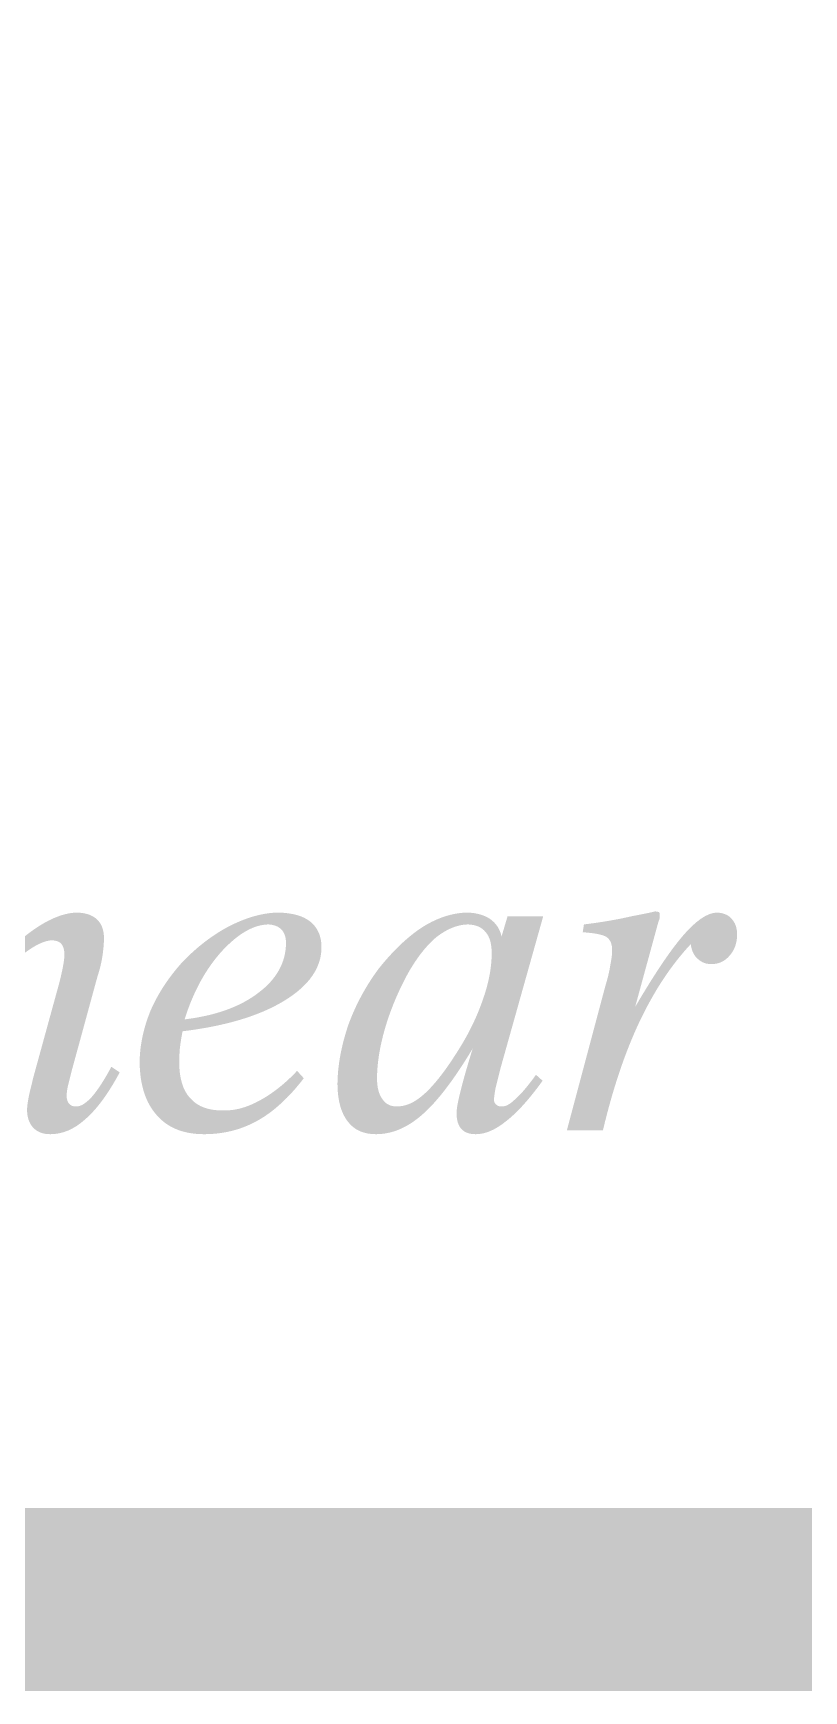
# Model space of a CAD drawing. Header units: millimetres. Extents: x 2300 to 2707, y 6 to 295.
# Drawn here: x 2491.77 to 2497.46, y 6.12 to 18.36 of the extents above; entities that cross this region are included whole.
import ezdxf

# ---------------------------------------------------------------- set-up
doc = ezdxf.new("R2010")
doc.units = ezdxf.units.MM
doc.header["$LTSCALE"] = 10
doc.layers.get('0').update_dxf_attribs({"linetype": 'CONTINUOUS'})

# ---------------------------------------------------------------- blocks, each defined once
blk = doc.blocks.new('PMI')
h = blk.add_hatch(color=4)
edge = h.paths.add_edge_path()
edge.add_spline(control_points=[(51.117, -38.64), (51.134, -38.525), (51.144, -38.417), (51.144, -38.174), (51.104, -38.062), (50.933, -37.9), (50.813, -37.861), (50.656, -37.856)], knot_values=[0, 0, 0, 0, 0.253165, 0.253165, 0.626582, 0.626582, 1, 1, 1, 1], degree=3, periodic=0)
edge.add_spline(control_points=[(50.656, -37.856), (50.377, -37.861), (50.046, -38.01), (49.313, -38.61), (48.923, -39.034), (48.519, -39.593)], knot_values=[0, 0, 0, 0, 0.498368, 0.498368, 1, 1, 1, 1], degree=3, periodic=0)
edge.add_spline(control_points=[(48.519, -39.593), (48.676, -39.086), (48.833, -38.579), (48.99, -38.071)], knot_values=[0, 0, 0, 0, 1, 1, 1, 1], degree=3, periodic=0)
edge.add_spline(control_points=[(48.99, -38.071), (49.009, -38.027), (49.021, -37.995), (49.026, -37.968)], knot_values=[0, 0, 0, 0, 1, 1, 1, 1], degree=3, periodic=0)
edge.add_spline(control_points=[(49.026, -37.968), (49.034, -37.949), (49.039, -37.932), (49.039, -37.892), (49.039, -37.873), (49.031, -37.861)], knot_values=[0, 0, 0, 0, 0.3125, 0.3125, 1, 1, 1, 1], degree=3, periodic=0)
edge.add_spline(control_points=[(49.031, -37.861), (49.021, -37.851), (49.009, -37.846), (48.99, -37.841)], knot_values=[0, 0, 0, 0, 1, 1, 1, 1], degree=3, periodic=0)
edge.add_spline(control_points=[(48.99, -37.841), (48.982, -37.846), (48.931, -37.856), (48.848, -37.868)], knot_values=[0, 0, 0, 0, 1, 1, 1, 1], degree=3, periodic=0)
edge.add_spline(control_points=[(48.848, -37.868), (48.433, -37.968), (48.007, -38.035), (47.576, -38.071)], knot_values=[0, 0, 0, 0, 1, 1, 1, 1], degree=3, periodic=0)
edge.add_spline(control_points=[(47.576, -38.071), (47.567, -38.119), (47.558, -38.166), (47.549, -38.213)], knot_values=[0, 0, 0, 0, 1, 1, 1, 1], degree=3, periodic=0)
edge.add_spline(control_points=[(47.549, -38.213), (47.573, -38.213), (47.598, -38.213), (47.622, -38.213)], knot_values=[0, 0, 0, 0, 1, 1, 1, 1], degree=3, periodic=0)
edge.add_spline(control_points=[(47.622, -38.213), (47.806, -38.218), (47.936, -38.24), (48.007, -38.287)], knot_values=[0, 0, 0, 0, 1, 1, 1, 1], degree=3, periodic=0)
edge.add_spline(control_points=[(48.007, -38.287), (48.078, -38.331), (48.115, -38.402), (48.115, -38.557), (48.105, -38.633), (48.088, -38.721)], knot_values=[0, 0, 0, 0, 0.619048, 0.619048, 1, 1, 1, 1], degree=3, periodic=0)
edge.add_spline(control_points=[(48.088, -38.721), (48.071, -38.816), (48.044, -38.919), (48.007, -39.034)], knot_values=[0, 0, 0, 0, 1, 1, 1, 1], degree=3, periodic=0)
edge.add_spline(control_points=[(48.007, -39.034), (47.737, -39.957), (47.466, -40.88), (47.196, -41.804)], knot_values=[0, 0, 0, 0, 1, 1, 1, 1], degree=3, periodic=0)
edge.add_spline(control_points=[(47.196, -41.804), (47.423, -41.804), (47.65, -41.804), (47.877, -41.804)], knot_values=[0, 0, 0, 0, 1, 1, 1, 1], degree=3, periodic=0)
edge.add_spline(control_points=[(47.877, -41.804), (48.034, -41.203), (48.194, -40.717), (48.536, -39.973), (48.74, -39.631), (49.232, -39.022), (49.46, -38.784), (49.673, -38.613)], knot_values=[0, 0, 0, 0, 0.337317, 0.337317, 0.66655, 0.66655, 1, 1, 1, 1], degree=3, periodic=0)
edge.add_spline(control_points=[(49.673, -38.613), (49.887, -38.449), (50.063, -38.363), (50.203, -38.358)], knot_values=[0, 0, 0, 0, 1, 1, 1, 1], degree=3, periodic=0)
edge.add_spline(control_points=[(50.203, -38.358), (50.279, -38.363), (50.337, -38.385), (50.372, -38.424)], knot_values=[0, 0, 0, 0, 1, 1, 1, 1], degree=3, periodic=0)
edge.add_spline(control_points=[(50.372, -38.424), (50.409, -38.471), (50.426, -38.532), (50.426, -38.682), (50.416, -38.753), (50.382, -38.931), (50.355, -39.054), (50.163, -39.751), (50.014, -40.296), (49.864, -40.84)], knot_values=[0, 0, 0, 0, 0.219979, 0.219979, 0.362669, 0.362669, 0.501637, 0.501637, 1, 1, 1, 1], degree=3, periodic=0)
edge.add_spline(control_points=[(49.864, -40.84), (49.83, -40.983), (49.798, -41.105), (49.779, -41.198)], knot_values=[0, 0, 0, 0, 1, 1, 1, 1], degree=3, periodic=0)
edge.add_spline(control_points=[(49.779, -41.198), (49.762, -41.296), (49.749, -41.372), (49.749, -41.576), (49.789, -41.683), (49.86, -41.759)], knot_values=[0, 0, 0, 0, 0.289157, 0.289157, 1, 1, 1, 1], degree=3, periodic=0)
edge.add_spline(control_points=[(49.86, -41.759), (49.938, -41.84), (50.041, -41.877), (50.389, -41.877), (50.602, -41.791), (50.808, -41.603)], knot_values=[0, 0, 0, 0, 0.373239, 0.373239, 1, 1, 1, 1], degree=3, periodic=0)
edge.add_spline(control_points=[(50.808, -41.603), (51.014, -41.424), (51.225, -41.139), (51.43, -40.755)], knot_values=[0, 0, 0, 0, 1, 1, 1, 1], degree=3, periodic=0)
edge.add_spline(control_points=[(51.43, -40.755), (51.38, -40.721), (51.329, -40.688), (51.278, -40.654)], knot_values=[0, 0, 0, 0, 1, 1, 1, 1], degree=3, periodic=0)
edge.add_spline(control_points=[(51.278, -40.654), (51.144, -40.907), (51.024, -41.085), (50.921, -41.203)], knot_values=[0, 0, 0, 0, 1, 1, 1, 1], degree=3, periodic=0)
edge.add_spline(control_points=[(50.921, -41.203), (50.815, -41.318), (50.722, -41.377), (50.641, -41.372)], knot_values=[0, 0, 0, 0, 1, 1, 1, 1], degree=3, periodic=0)
edge.add_spline(control_points=[(50.641, -41.372), (50.587, -41.377), (50.543, -41.36), (50.511, -41.323)], knot_values=[0, 0, 0, 0, 1, 1, 1, 1], degree=3, periodic=0)
edge.add_spline(control_points=[(50.511, -41.323), (50.484, -41.294), (50.467, -41.242), (50.467, -41.135), (50.475, -41.078), (50.489, -41.005)], knot_values=[0, 0, 0, 0, 0.613636, 0.613636, 1, 1, 1, 1], degree=3, periodic=0)
edge.add_spline(control_points=[(50.489, -41.005), (50.507, -40.938), (50.533, -40.831), (50.57, -40.686)], knot_values=[0, 0, 0, 0, 1, 1, 1, 1], degree=3, periodic=0)
edge.add_spline(control_points=[(50.57, -40.686), (50.722, -40.13), (50.874, -39.574), (51.026, -39.017)], knot_values=[0, 0, 0, 0, 1, 1, 1, 1], degree=3, periodic=0)
edge.add_spline(control_points=[(51.026, -39.017), (51.068, -38.887), (51.1, -38.762), (51.117, -38.64)], knot_values=[0, 0, 0, 0, 1, 1, 1, 1], degree=3, periodic=0)
h = blk.add_hatch(color=4)
edge = h.paths.add_edge_path()
edge.add_spline(control_points=[(52.57, -40.01), (53.357, -39.914), (53.97, -39.729), (54.868, -39.179), (55.091, -38.856), (55.091, -38.287), (55.025, -38.133), (54.891, -38.022)], knot_values=[0, 0, 0, 0, 0.396417, 0.396417, 0.791868, 0.791868, 1, 1, 1, 1], degree=3, periodic=0)
edge.add_spline(control_points=[(54.891, -38.022), (54.756, -37.914), (54.56, -37.861), (54.302, -37.856)], knot_values=[0, 0, 0, 0, 1, 1, 1, 1], degree=3, periodic=0)
edge.add_spline(control_points=[(54.302, -37.856), (54.028, -37.861), (53.741, -37.941), (53.437, -38.093)], knot_values=[0, 0, 0, 0, 1, 1, 1, 1], degree=3, periodic=0)
edge.add_spline(control_points=[(53.437, -38.093), (53.131, -38.25), (52.849, -38.466), (52.585, -38.735)], knot_values=[0, 0, 0, 0, 1, 1, 1, 1], degree=3, periodic=0)
edge.add_spline(control_points=[(52.585, -38.735), (52.332, -39.01), (52.136, -39.304), (51.996, -39.62)], knot_values=[0, 0, 0, 0, 1, 1, 1, 1], degree=3, periodic=0)
edge.add_spline(control_points=[(51.996, -39.62), (51.862, -39.941), (51.796, -40.257), (51.791, -40.566)], knot_values=[0, 0, 0, 0, 1, 1, 1, 1], degree=3, periodic=0)
edge.add_spline(control_points=[(51.791, -40.566), (51.796, -40.983), (51.898, -41.306), (52.104, -41.534)], knot_values=[0, 0, 0, 0, 1, 1, 1, 1], degree=3, periodic=0)
edge.add_spline(control_points=[(52.104, -41.534), (52.31, -41.769), (52.597, -41.877), (53.31, -41.877), (53.632, -41.797), (54.217, -41.473), (54.501, -41.213), (54.77, -40.862)], knot_values=[0, 0, 0, 0, 0.344514, 0.344514, 0.672844, 0.672844, 1, 1, 1, 1], degree=3, periodic=0)
edge.add_spline(control_points=[(54.77, -40.862), (54.73, -40.818), (54.689, -40.773), (54.648, -40.728)], knot_values=[0, 0, 0, 0, 1, 1, 1, 1], degree=3, periodic=0)
edge.add_spline(control_points=[(54.648, -40.728), (54.425, -40.965), (54.195, -41.144), (53.967, -41.267)], knot_values=[0, 0, 0, 0, 1, 1, 1, 1], degree=3, periodic=0)
edge.add_spline(control_points=[(53.967, -41.267), (53.741, -41.392), (53.523, -41.451), (53.315, -41.446)], knot_values=[0, 0, 0, 0, 1, 1, 1, 1], degree=3, periodic=0)
edge.add_spline(control_points=[(53.315, -41.446), (53.045, -41.451), (52.844, -41.377), (52.71, -41.225)], knot_values=[0, 0, 0, 0, 1, 1, 1, 1], degree=3, periodic=0)
edge.add_spline(control_points=[(52.71, -41.225), (52.575, -41.081), (52.509, -40.858), (52.509, -40.497), (52.514, -40.421), (52.521, -40.323)], knot_values=[0, 0, 0, 0, 0.836735, 0.836735, 1, 1, 1, 1], degree=3, periodic=0)
edge.add_spline(control_points=[(52.521, -40.323), (52.531, -40.233), (52.548, -40.125), (52.57, -40.01)], knot_values=[0, 0, 0, 0, 1, 1, 1, 1], degree=3, periodic=0)
edge = h.paths.add_edge_path(flags=16)
edge.add_spline(control_points=[(54.361, -38.16), (54.42, -38.223), (54.447, -38.304), (54.447, -38.757), (54.28, -39.059), (53.95, -39.309)], knot_values=[0, 0, 0, 0, 0.216216, 0.216216, 1, 1, 1, 1], degree=3, periodic=0)
edge.add_spline(control_points=[(53.95, -39.309), (53.616, -39.566), (53.173, -39.725), (52.607, -39.794)], knot_values=[0, 0, 0, 0, 1, 1, 1, 1], degree=3, periodic=0)
edge.add_spline(control_points=[(52.607, -39.794), (52.763, -39.297), (52.989, -38.882), (53.281, -38.559)], knot_values=[0, 0, 0, 0, 1, 1, 1, 1], degree=3, periodic=0)
edge.add_spline(control_points=[(53.281, -38.559), (53.577, -38.238), (53.859, -38.076), (54.128, -38.071)], knot_values=[0, 0, 0, 0, 1, 1, 1, 1], degree=3, periodic=0)
edge.add_spline(control_points=[(54.128, -38.071), (54.226, -38.076), (54.307, -38.106), (54.361, -38.16)], knot_values=[0, 0, 0, 0, 1, 1, 1, 1], degree=3, periodic=0)
h = blk.add_hatch(color=4)
edge = h.paths.add_edge_path()
edge.add_spline(control_points=[(59.113, -37.927), (58.897, -37.927), (58.682, -37.927), (58.466, -37.927)], knot_values=[0, 0, 0, 0, 1, 1, 1, 1], degree=3, periodic=0)
edge.add_spline(control_points=[(58.466, -37.927), (58.43, -38.048), (58.394, -38.17), (58.358, -38.292)], knot_values=[0, 0, 0, 0, 1, 1, 1, 1], degree=3, periodic=0)
edge.add_spline(control_points=[(58.358, -38.292), (58.331, -38.157), (58.26, -38.052), (58.152, -37.973)], knot_values=[0, 0, 0, 0, 1, 1, 1, 1], degree=3, periodic=0)
edge.add_spline(control_points=[(58.152, -37.973), (58.044, -37.9), (57.905, -37.861), (57.736, -37.856)], knot_values=[0, 0, 0, 0, 1, 1, 1, 1], degree=3, periodic=0)
edge.add_spline(control_points=[(57.736, -37.856), (57.466, -37.861), (57.196, -37.949), (56.922, -38.12)], knot_values=[0, 0, 0, 0, 1, 1, 1, 1], degree=3, periodic=0)
edge.add_spline(control_points=[(56.922, -38.12), (56.655, -38.294), (56.39, -38.547), (56.128, -38.875)], knot_values=[0, 0, 0, 0, 1, 1, 1, 1], degree=3, periodic=0)
edge.add_spline(control_points=[(56.128, -38.875), (55.895, -39.189), (55.711, -39.529), (55.577, -39.897)], knot_values=[0, 0, 0, 0, 1, 1, 1, 1], degree=3, periodic=0)
edge.add_spline(control_points=[(55.577, -39.897), (55.452, -40.269), (55.383, -40.63), (55.381, -40.97)], knot_values=[0, 0, 0, 0, 1, 1, 1, 1], degree=3, periodic=0)
edge.add_spline(control_points=[(55.381, -40.97), (55.383, -41.267), (55.447, -41.49), (55.564, -41.642)], knot_values=[0, 0, 0, 0, 1, 1, 1, 1], degree=3, periodic=0)
edge.add_spline(control_points=[(55.564, -41.642), (55.685, -41.804), (55.856, -41.877), (56.366, -41.877), (56.644, -41.763), (57.192, -41.284), (57.498, -40.885), (57.834, -40.323)], knot_values=[0, 0, 0, 0, 0.281404, 0.281404, 0.643209, 0.643209, 1, 1, 1, 1], degree=3, periodic=0)
edge.add_spline(control_points=[(57.834, -40.323), (57.721, -40.691), (57.645, -40.961), (57.606, -41.127)], knot_values=[0, 0, 0, 0, 1, 1, 1, 1], degree=3, periodic=0)
edge.add_spline(control_points=[(57.606, -41.127), (57.564, -41.296), (57.542, -41.419), (57.542, -41.63), (57.574, -41.723), (57.633, -41.786)], knot_values=[0, 0, 0, 0, 0.360465, 0.360465, 1, 1, 1, 1], degree=3, periodic=0)
edge.add_spline(control_points=[(57.633, -41.786), (57.694, -41.85), (57.78, -41.877), (58.064, -41.877), (58.248, -41.799), (58.449, -41.634)], knot_values=[0, 0, 0, 0, 0.396552, 0.396552, 1, 1, 1, 1], degree=3, periodic=0)
edge.add_spline(control_points=[(58.449, -41.634), (58.655, -41.473), (58.87, -41.23), (59.103, -40.907)], knot_values=[0, 0, 0, 0, 1, 1, 1, 1], degree=3, periodic=0)
edge.add_spline(control_points=[(59.103, -40.907), (59.063, -40.871), (59.023, -40.835), (58.983, -40.799)], knot_values=[0, 0, 0, 0, 1, 1, 1, 1], degree=3, periodic=0)
edge.add_spline(control_points=[(58.983, -40.799), (58.831, -41.01), (58.704, -41.159), (58.606, -41.242)], knot_values=[0, 0, 0, 0, 1, 1, 1, 1], degree=3, periodic=0)
edge.add_spline(control_points=[(58.606, -41.242), (58.512, -41.333), (58.432, -41.377), (58.368, -41.372)], knot_values=[0, 0, 0, 0, 1, 1, 1, 1], degree=3, periodic=0)
edge.add_spline(control_points=[(58.368, -41.372), (58.329, -41.377), (58.292, -41.37), (58.265, -41.343)], knot_values=[0, 0, 0, 0, 1, 1, 1, 1], degree=3, periodic=0)
edge.add_spline(control_points=[(58.265, -41.343), (58.238, -41.323), (58.221, -41.294), (58.221, -41.213), (58.233, -41.135), (58.25, -41.036)], knot_values=[0, 0, 0, 0, 0.454545, 0.454545, 1, 1, 1, 1], degree=3, periodic=0)
edge.add_spline(control_points=[(58.25, -41.036), (58.275, -40.938), (58.304, -40.816), (58.341, -40.674)], knot_values=[0, 0, 0, 0, 1, 1, 1, 1], degree=3, periodic=0)
edge.add_spline(control_points=[(58.341, -40.674), (58.598, -39.758), (58.856, -38.842), (59.113, -37.927)], knot_values=[0, 0, 0, 0, 1, 1, 1, 1], degree=3, periodic=0)
edge = h.paths.add_edge_path(flags=16)
edge.add_spline(control_points=[(58.066, -38.206), (58.145, -38.294), (58.179, -38.424), (58.179, -38.856), (58.125, -39.147), (58.01, -39.461)], knot_values=[0, 0, 0, 0, 0.397727, 0.397727, 1, 1, 1, 1], degree=3, periodic=0)
edge.add_spline(control_points=[(58.01, -39.461), (57.897, -39.784), (57.736, -40.108), (57.52, -40.436)], knot_values=[0, 0, 0, 0, 1, 1, 1, 1], degree=3, periodic=0)
edge.add_spline(control_points=[(57.52, -40.436), (57.314, -40.76), (57.124, -40.996), (56.785, -41.301), (56.618, -41.377), (56.461, -41.372)], knot_values=[0, 0, 0, 0, 0.502003, 0.502003, 1, 1, 1, 1], degree=3, periodic=0)
edge.add_spline(control_points=[(56.461, -41.372), (56.349, -41.377), (56.258, -41.333), (56.197, -41.242)], knot_values=[0, 0, 0, 0, 1, 1, 1, 1], degree=3, periodic=0)
edge.add_spline(control_points=[(56.197, -41.242), (56.133, -41.159), (56.099, -41.032), (56.099, -40.598), (56.146, -40.291), (56.344, -39.615), (56.483, -39.287), (56.655, -38.968)], knot_values=[0, 0, 0, 0, 0.234644, 0.234644, 0.61988, 0.61988, 1, 1, 1, 1], degree=3, periodic=0)
edge.add_spline(control_points=[(56.655, -38.968), (56.819, -38.677), (56.996, -38.451), (57.179, -38.299)], knot_values=[0, 0, 0, 0, 1, 1, 1, 1], degree=3, periodic=0)
edge.add_spline(control_points=[(57.179, -38.299), (57.368, -38.152), (57.557, -38.076), (57.745, -38.071)], knot_values=[0, 0, 0, 0, 1, 1, 1, 1], degree=3, periodic=0)
edge.add_spline(control_points=[(57.745, -38.071), (57.888, -38.076), (57.995, -38.12), (58.066, -38.206)], knot_values=[0, 0, 0, 0, 1, 1, 1, 1], degree=3, periodic=0)
h = blk.add_hatch(color=4)
edge = h.paths.add_edge_path()
edge.add_spline(control_points=[(62.497, -38.637), (62.585, -38.537), (62.632, -38.407), (62.632, -38.137), (62.6, -38.039), (62.531, -37.968)], knot_values=[0, 0, 0, 0, 0.563636, 0.563636, 1, 1, 1, 1], degree=3, periodic=0)
edge.add_spline(control_points=[(62.531, -37.968), (62.47, -37.895), (62.379, -37.861), (62.262, -37.856)], knot_values=[0, 0, 0, 0, 1, 1, 1, 1], degree=3, periodic=0)
edge.add_spline(control_points=[(62.262, -37.856), (62.093, -37.861), (61.881, -38.002), (61.397, -38.574), (61.115, -39), (60.782, -39.569)], knot_values=[0, 0, 0, 0, 0.498754, 0.498754, 1, 1, 1, 1], degree=3, periodic=0)
edge.add_spline(control_points=[(60.782, -39.569), (60.922, -39.055), (61.063, -38.541), (61.203, -38.027)], knot_values=[0, 0, 0, 0, 1, 1, 1, 1], degree=3, periodic=0)
edge.add_spline(control_points=[(61.203, -38.027), (61.213, -38.003), (61.223, -37.981), (61.225, -37.959)], knot_values=[0, 0, 0, 0, 1, 1, 1, 1], degree=3, periodic=0)
edge.add_spline(control_points=[(61.225, -37.959), (61.23, -37.941), (61.23, -37.922), (61.23, -37.878), (61.225, -37.861), (61.218, -37.851)], knot_values=[0, 0, 0, 0, 0.388889, 0.388889, 1, 1, 1, 1], degree=3, periodic=0)
edge.add_spline(control_points=[(61.218, -37.851), (61.208, -37.841), (61.181, -37.839), (61.142, -37.834)], knot_values=[0, 0, 0, 0, 1, 1, 1, 1], degree=3, periodic=0)
edge.add_spline(control_points=[(61.142, -37.834), (61.142, -37.839), (61.002, -37.868), (60.723, -37.922)], knot_values=[0, 0, 0, 0, 1, 1, 1, 1], degree=3, periodic=0)
edge.add_spline(control_points=[(60.723, -37.922), (60.446, -37.986), (60.154, -38.035), (59.853, -38.071)], knot_values=[0, 0, 0, 0, 1, 1, 1, 1], degree=3, periodic=0)
edge.add_spline(control_points=[(59.853, -38.071), (59.846, -38.119), (59.838, -38.166), (59.831, -38.213)], knot_values=[0, 0, 0, 0, 1, 1, 1, 1], degree=3, periodic=0)
edge.add_spline(control_points=[(59.831, -38.213), (60.046, -38.228), (60.191, -38.255), (60.262, -38.299)], knot_values=[0, 0, 0, 0, 1, 1, 1, 1], degree=3, periodic=0)
edge.add_spline(control_points=[(60.262, -38.299), (60.333, -38.348), (60.365, -38.429), (60.365, -38.606), (60.355, -38.689), (60.333, -38.802)], knot_values=[0, 0, 0, 0, 0.638889, 0.638889, 1, 1, 1, 1], degree=3, periodic=0)
edge.add_spline(control_points=[(60.333, -38.802), (60.316, -38.919), (60.284, -39.049), (60.24, -39.194)], knot_values=[0, 0, 0, 0, 1, 1, 1, 1], degree=3, periodic=0)
edge.add_spline(control_points=[(60.24, -39.194), (60.008, -40.064), (59.776, -40.934), (59.544, -41.804)], knot_values=[0, 0, 0, 0, 1, 1, 1, 1], degree=3, periodic=0)
edge.add_spline(control_points=[(59.544, -41.804), (59.762, -41.804), (59.98, -41.804), (60.198, -41.804)], knot_values=[0, 0, 0, 0, 1, 1, 1, 1], degree=3, periodic=0)
edge.add_spline(control_points=[(60.198, -41.804), (60.377, -41.054), (60.595, -40.398), (61.127, -39.275), (61.438, -38.806), (61.791, -38.429)], knot_values=[0, 0, 0, 0, 0.502675, 0.502675, 1, 1, 1, 1], degree=3, periodic=0)
edge.add_spline(control_points=[(61.791, -38.429), (61.806, -38.542), (61.845, -38.633), (61.916, -38.694)], knot_values=[0, 0, 0, 0, 1, 1, 1, 1], degree=3, periodic=0)
edge.add_spline(control_points=[(61.916, -38.694), (61.99, -38.762), (62.071, -38.794), (62.169, -38.789)], knot_values=[0, 0, 0, 0, 1, 1, 1, 1], degree=3, periodic=0)
edge.add_spline(control_points=[(62.169, -38.789), (62.294, -38.794), (62.406, -38.743), (62.497, -38.637)], knot_values=[0, 0, 0, 0, 1, 1, 1, 1], degree=3, periodic=0)

msp = doc.modelspace()

# ---------------------------------------------------------------- linework, layer by layer
msp.add_lwpolyline([(2300.2066, 6.7929, 1.3507, 1.3507, 0), (2706.4667, 6.7929, 1.3507, 1.3507, 0), (2706.4667, 294.6038, 1.3507, 1.3507, 0), (2300.2066, 294.6038, 1.3507, 1.3507, 0)], format="xyseb", close=True)

# ---------------------------------------------------------------- block references
at = {"xscale": 0.4071230732101867, "yscale": 0.4071230732101867, "zscale": 0.4071230732101867}
msp.add_blockref('PMI', (2471.4674, 27.2783), dxfattribs=at)

doc.saveas('drawing.dxf')
